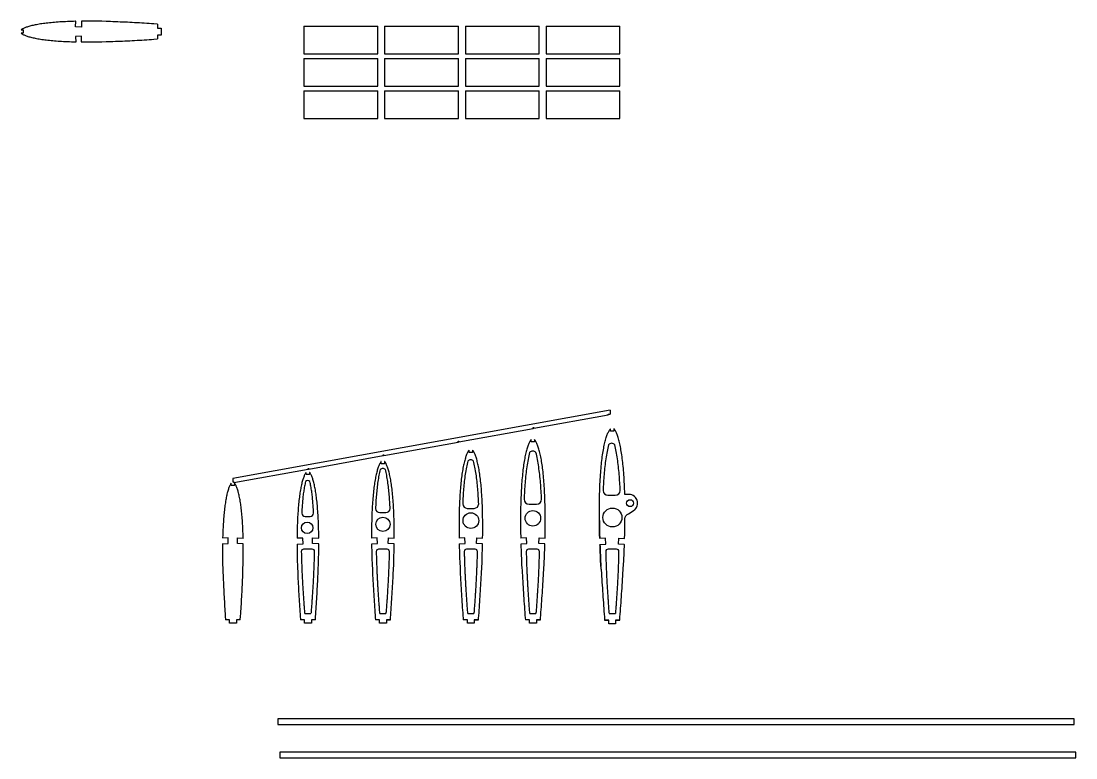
# Model space of a CAD drawing. Header units: inches. Extents: x -1000 to 834, y -101 to 1235.
# Drawn here: x -941 to -27, y -101 to 538 of the extents above; entities that cross this region are included whole.
import ezdxf

# ---------------------------------------------------------------- set-up
doc = ezdxf.new("R2010")
doc.units = ezdxf.units.IN
doc.header["$MEASUREMENT"] = 0
doc.layers.add('7', color=7, linetype='Continuous')

# ---------------------------------------------------------------- blocks, each defined once
blk = doc.blocks.new('*U7')
at = {"color": 9}
for p, q in [((-32, 12), (-32, -12)), ((-32, 12), (32, 12)), ((32, -12), (32, 12)), ((-32, -12), (32, -12))]:
    blk.add_line(p, q, dxfattribs=at)
blk = doc.blocks.new('*U8')
at = {"color": 0, "linetype": 'ByBlock', "lineweight": -2, "transparency": 16777216}
for p in [(0, 56), (70, 56), (140, 56), (210, 56), (0, 28), (70, 28), (140, 28), (210, 28), (0, 0), (70, 0), (140, 0), (210, 0)]:
    blk.add_blockref('*U7', p, dxfattribs=at)

msp = doc.modelspace()

# ---------------------------------------------------------------- linework, layer by layer
at = {"color": 9}
for p, q in [((-822.83, 534.97), (-822.83, 531.56)), ((-822.83, 531.56), (-819.83, 531.56)), ((-819.83, 531.56), (-819.83, 525.56)), ((-819.83, 525.56), (-822.83, 525.56)), ((-822.83, 525.56), (-822.83, 522.15)), ((-552.82, 163.9), (-552.82, 165.9)), ((-414.43, 127.52), (-417.9, 127.46)), ((-760.57, 18.85), (-763.98, 18.85)), ((-760.57, 15.85), (-760.57, 18.85)), ((-751.15, 18.85), (-754.57, 18.85)), ((-754.57, 18.85), (-754.57, 15.85)), ((-695.53, 18.85), (-699.02, 18.85)), ((-695.53, 15.85), (-695.53, 18.85)), ((-695.16, 24.23), (-689.91, 24.23)), ((-686.12, 18.85), (-689.53, 18.85)), ((-689.53, 18.85), (-689.53, 15.85)), ((-630.57, 18.85), (-634.05, 18.87)), ((-630.57, 15.85), (-630.57, 18.85)), ((-630.19, 24.23), (-624.92, 24.23)), ((-621.09, 18.85), (-624.57, 18.85)), ((-624.57, 18.85), (-624.57, 15.85)), ((-554.33, 18.85), (-557.95, 18.85)), ((-554.33, 15.85), (-554.33, 18.85)), ((-553.95, 24.23), (-548.7, 24.23)), ((-544.69, 18.85), (-548.33, 18.85)), ((-548.33, 18.85), (-548.33, 15.85)), ((-500.57, 18.85), (-504.09, 18.85)), ((-500.57, 15.85), (-500.57, 18.85)), ((-500.2, 24.23), (-494.91, 24.23)), ((-491.05, 18.85), (-494.57, 18.85)), ((-494.57, 18.85), (-494.57, 15.85)), ((-431.85, 18.45), (-435.33, 18.45)), ((-431.85, 15.45), (-431.85, 18.45)), ((-431.35, 24.23), (-426.05, 24.23)), ((-422.32, 18.45), (-425.85, 18.45)), ((-425.85, 18.45), (-425.85, 15.45)), ((-754.57, 15.85), (-760.57, 15.85)), ((-689.53, 15.85), (-695.53, 15.85)), ((-624.57, 15.85), (-630.57, 15.85)), ((-548.33, 15.85), (-554.33, 15.85)), ((-494.57, 15.85), (-500.57, 15.85)), ((-425.85, 15.45), (-431.85, 15.45))]:
    msp.add_line(p, q, dxfattribs=at)
for p, q in [((-430.57, 200.54), (-757.57, 141.34)), ((-432.37, 196.22), (-496.67, 184.56)), ((-432.37, 196.22), (-432.37, 197.18)), ((-432.37, 197.18), (-430.57, 197.18)), ((-430.57, 200.54), (-430.57, 197.18)), ((-497.47, 184.42), (-561.67, 172.78)), ((-497.47, 184.42), (-497.47, 185.4)), ((-497.47, 185.4), (-496.67, 185.4)), ((-496.67, 185.4), (-496.67, 184.56)), ((-562.47, 172.64), (-626.67, 161)), ((-562.47, 172.64), (-562.47, 173.62)), ((-562.47, 173.62), (-561.67, 173.62)), ((-561.67, 173.62), (-561.67, 172.78)), ((-627.47, 160.86), (-691.67, 149.22)), ((-627.47, 160.86), (-627.47, 161.84)), ((-627.47, 161.84), (-626.67, 161.84)), ((-626.67, 161.84), (-626.67, 161)), ((-692.47, 149.08), (-756.77, 137.42)), ((-692.47, 149.08), (-692.47, 150.06)), ((-692.47, 150.06), (-691.67, 150.06)), ((-691.67, 150.06), (-691.67, 149.22)), ((-757.57, 141.34), (-757.57, 138.28)), ((-757.57, 138.28), (-757.57, 138.28)), ((-757.57, 138.28), (-756.77, 138.28)), ((-756.77, 138.28), (-756.77, 137.42)), ((-418.33, 84.21), (-418.28, 84.21)), ((-624.09, 18.85), (-621.09, 18.85)), ((-547.69, 18.85), (-544.69, 18.85)), ((-494.01, 18.85), (-491.01, 18.85)), ((-435.37, 18.45), (-432.37, 18.45)), ((-425.31, 18.45), (-422.32, 18.45)), ((-718.55, -66.97), (-718.55, -71.97)), ((-28.55, -66.97), (-718.55, -66.97)), ((-718.55, -71.97), (-28.55, -71.97)), ((-28.55, -71.97), (-28.55, -66.97)), ((-716.91, -95.79), (-716.91, -100.79)), ((-26.91, -95.79), (-716.91, -95.79)), ((-26.91, -100.79), (-26.91, -95.79)), ((-716.91, -100.79), (-26.91, -100.79))]:
    msp.add_line(p, q)
for centre, radius in [((-413.34, 119.95), 3), ((-551.32, 104.81), 6.79), ((-497.57, 106.83), 6.73), ((-428.65, 107.5), 8.22), ((-693.22, 98.58), 5), ((-627.57, 101.6), 6.17)]:
    msp.add_circle(centre, radius)
for centre, radius, start, end in [((-497.65, 161.58), 3.55, 39.95246, 140.04754), ((-429.31, 168.3), 3.48, 39.95246, 140.04754), ((-551.48, 154.35), 3.26, 39.95246, 140.04754), ((-627.64, 147.12), 2.96, 39.95246, 140.04754), ((-692.77, 137.03), 2.4, 39.95246, 140.04754), ((-414.45, 119.86), 7.66, 293.06424, 89.87258)]:
    msp.add_arc(centre, radius, start, end)
at = {"layer": '7', "linetype": 'Continuous'}
for points in [[(-893.73, 537.44), (-894.04, 537.43), (-895.84, 537.39), (-897.57, 537.33), (-899.3, 537.27), (-901.03, 537.2), (-902.69, 537.13), (-904.34, 537.04), (-906, 536.95), (-907.57, 536.86), (-909.14, 536.75), (-910.71, 536.63), (-912.19, 536.52), (-913.67, 536.39), (-915.15, 536.25), (-916.54, 536.11), (-917.92, 535.96), (-919.31, 535.8), (-920.59, 535.65), (-921.88, 535.48), (-923.16, 535.3), (-924.34, 535.12), (-925.51, 534.93), (-926.69, 534.73), (-927.76, 534.54), (-928.82, 534.33), (-929.89, 534.11), (-930.84, 533.9), (-931.79, 533.68), (-932.74, 533.45), (-933.57, 533.23), (-934.41, 532.99), (-935.23, 532.74), (-935.95, 532.51), (-936.66, 532.27), (-937.36, 532.01), (-937.95, 531.77), (-938.54, 531.52), (-939.11, 531.26), (-939.58, 531.03), (-940.04, 530.79), (-940.48, 530.52), (-940.82, 530.3), (-941.15, 530.06)], [(-888.72, 537.47), (-888.89, 532.47), (-893.88, 532.63), (-893.72, 537.63)], [(-867.35, 537.29), (-871.15, 537.44), (-873.16, 537.48), (-875.13, 537.51), (-877.1, 537.53), (-879.07, 537.55), (-880.99, 537.56), (-882.91, 537.56), (-884.83, 537.56), (-886.7, 537.55), (-888.57, 537.53), (-888.72, 537.53)], [(-822.83, 534.97), (-826.11, 535.2), (-828.17, 535.34), (-830.24, 535.48), (-832.31, 535.61), (-834.39, 535.74), (-836.48, 535.87), (-838.57, 535.99), (-840.66, 536.11), (-842.75, 536.23), (-844.84, 536.35), (-846.94, 536.46), (-849.03, 536.57), (-851.12, 536.67), (-853.21, 536.76), (-855.29, 536.85), (-857.38, 536.94), (-859.45, 537.02), (-861.51, 537.1), (-863.58, 537.17), (-865.63, 537.24), (-867.35, 537.29)], [(-941.16, 530.06), (-939.26, 530.06), (-939.26, 527.06), (-941.16, 527.06)], [(-941.15, 527.05), (-940.82, 526.81), (-940.48, 526.59), (-940.04, 526.33), (-939.58, 526.08), (-939.11, 525.86), (-938.54, 525.59), (-937.95, 525.34), (-937.36, 525.1), (-936.66, 524.84), (-935.95, 524.6), (-935.23, 524.37), (-934.41, 524.12), (-933.57, 523.89), (-932.74, 523.67), (-931.79, 523.43), (-930.84, 523.21), (-929.89, 523), (-928.82, 522.78), (-927.76, 522.58), (-926.69, 522.38), (-925.51, 522.18), (-924.34, 521.99), (-923.16, 521.82), (-921.88, 521.64), (-920.59, 521.47), (-919.31, 521.31), (-917.92, 521.15), (-916.54, 521), (-915.15, 520.86), (-913.67, 520.72), (-912.19, 520.6), (-910.71, 520.48), (-909.14, 520.36), (-907.57, 520.26), (-906, 520.16), (-904.34, 520.07), (-902.69, 519.99), (-901.03, 519.91), (-899.3, 519.84), (-897.57, 519.78), (-895.84, 519.73), (-894.04, 519.68), (-893.73, 519.67)], [(-888.97, 519.55), (-888.72, 519.56), (-888.89, 524.56), (-893.88, 524.39), (-893.72, 519.4)], [(-867.34, 519.83), (-865.63, 519.88), (-863.58, 519.95), (-861.51, 520.02), (-859.45, 520.1), (-857.38, 520.18), (-855.29, 520.26), (-853.21, 520.36), (-851.12, 520.45), (-849.03, 520.55), (-846.94, 520.66), (-844.84, 520.77), (-842.75, 520.89), (-840.66, 521.01), (-838.57, 521.13), (-836.48, 521.25), (-834.39, 521.38), (-832.31, 521.51), (-830.24, 521.64), (-828.17, 521.78), (-826.11, 521.92), (-822.83, 522.15)], [(-888.72, 519.59), (-888.57, 519.58), (-886.7, 519.57), (-884.83, 519.56), (-882.91, 519.55), (-880.99, 519.56), (-879.07, 519.57), (-877.1, 519.58), (-875.13, 519.61), (-873.16, 519.64), (-871.15, 519.67), (-867.34, 519.83)], [(-439.61, 89.47), (-439.62, 90.02), (-439.69, 92.54), (-439.75, 95.03), (-439.8, 97.51), (-439.85, 100), (-439.89, 102.43), (-439.91, 104.86), (-439.94, 107.3), (-439.95, 109.67), (-439.95, 112.05), (-439.95, 114.42), (-439.94, 116.73), (-439.91, 119.03), (-439.88, 121.34), (-439.84, 123.57), (-439.8, 125.79), (-439.74, 128.02), (-439.67, 130.16), (-439.6, 132.3), (-439.51, 134.44), (-439.42, 136.48), (-439.32, 138.53), (-439.2, 140.57), (-439.08, 142.51), (-438.95, 144.45), (-438.81, 146.39), (-438.66, 148.22), (-438.5, 150.05), (-438.33, 151.88), (-438.16, 153.59), (-437.98, 155.3), (-437.78, 157.02), (-437.59, 158.6), (-437.38, 160.19), (-437.16, 161.77), (-436.94, 163.23), (-436.7, 164.68), (-436.46, 166.13), (-436.22, 167.45), (-435.96, 168.77), (-435.69, 170.08), (-435.43, 171.26), (-435.16, 172.44), (-434.87, 173.61), (-434.6, 174.64), (-434.31, 175.67), (-434, 176.69), (-433.72, 177.58), (-433.42, 178.45), (-433.09, 179.32), (-432.8, 180.05), (-432.49, 180.77), (-432.16, 181.49), (-431.88, 182.06), (-431.58, 182.63), (-431.26, 183.18), (-430.98, 183.6), (-430.69, 184.01), (-430.37, 184.39), (-430.33, 184.44)], [(-427.31, 184.41), (-427.33, 182.37), (-430.33, 182.37), (-430.33, 184.44)], [(-417.9, 127.46), (-417.92, 128.02), (-417.98, 130.16), (-418.06, 132.3), (-418.14, 134.44), (-418.24, 136.48), (-418.34, 138.53), (-418.45, 140.57), (-418.57, 142.51), (-418.7, 144.45), (-418.85, 146.39), (-418.99, 148.22), (-419.15, 150.05), (-419.32, 151.88), (-419.49, 153.59), (-419.68, 155.3), (-419.87, 157.02), (-420.07, 158.6), (-420.28, 160.19), (-420.5, 161.77), (-420.72, 163.23), (-420.95, 164.68), (-421.2, 166.13), (-421.44, 167.45), (-421.69, 168.77), (-421.96, 170.08), (-422.22, 171.26), (-422.49, 172.44), (-422.79, 173.61), (-423.06, 174.64), (-423.35, 175.67), (-423.65, 176.69), (-423.94, 177.58), (-424.24, 178.45), (-424.56, 179.32), (-424.85, 180.05), (-425.16, 180.77), (-425.49, 181.49), (-425.77, 182.06), (-426.07, 182.63), (-426.4, 183.18), (-426.67, 183.6), (-426.97, 184.01), (-427.29, 184.39), (-427.31, 184.41)], [(-499.07, 175), (-499.36, 174.65), (-499.64, 174.26), (-499.91, 173.85), (-500.22, 173.32), (-500.51, 172.78), (-500.78, 172.22), (-501.09, 171.54), (-501.39, 170.84), (-501.67, 170.14), (-501.98, 169.31), (-502.27, 168.46), (-502.55, 167.61), (-502.84, 166.63), (-503.12, 165.64), (-503.38, 164.65), (-503.66, 163.52), (-503.92, 162.39), (-504.17, 161.26), (-504.43, 159.99), (-504.68, 158.73), (-504.91, 157.46), (-505.15, 156.06), (-505.37, 154.66), (-505.58, 153.26), (-505.79, 151.74), (-506, 150.21), (-506.18, 148.69), (-506.37, 147.04), (-506.55, 145.39), (-506.71, 143.75), (-506.88, 141.99), (-507.03, 140.23), (-507.17, 138.47), (-507.31, 136.6), (-507.43, 134.74), (-507.55, 132.87), (-507.66, 130.9), (-507.76, 128.94), (-507.85, 126.97), (-507.93, 124.91), (-508, 122.85), (-508.06, 120.79), (-508.12, 118.65), (-508.17, 116.51), (-508.2, 114.37), (-508.23, 112.15), (-508.25, 109.94), (-508.27, 107.72), (-508.27, 105.43), (-508.27, 103.15), (-508.25, 100.86), (-508.23, 98.52), (-508.21, 96.18), (-508.17, 93.84), (-508.13, 91.45), (-508.09, 89.64)], [(-496.07, 175), (-496.07, 172.96), (-499.07, 172.96), (-499.07, 175)], [(-487.05, 89.64), (-487.01, 91.45), (-486.97, 93.84), (-486.93, 96.18), (-486.91, 98.52), (-486.89, 100.86), (-486.87, 103.15), (-486.87, 105.43), (-486.87, 107.72), (-486.89, 109.94), (-486.91, 112.15), (-486.94, 114.37), (-486.97, 116.51), (-487.02, 118.65), (-487.08, 120.79), (-487.14, 122.85), (-487.21, 124.91), (-487.3, 126.97), (-487.38, 128.94), (-487.48, 130.9), (-487.59, 132.87), (-487.71, 134.74), (-487.83, 136.6), (-487.97, 138.47), (-488.11, 140.23), (-488.26, 141.99), (-488.43, 143.75), (-488.59, 145.39), (-488.77, 147.04), (-488.96, 148.69), (-489.14, 150.21), (-489.35, 151.74), (-489.56, 153.26), (-489.77, 154.66), (-489.99, 156.06), (-490.23, 157.46), (-490.46, 158.73), (-490.71, 159.99), (-490.97, 161.26), (-491.22, 162.39), (-491.48, 163.52), (-491.76, 164.65), (-492.02, 165.64), (-492.3, 166.63), (-492.59, 167.61), (-492.87, 168.46), (-493.16, 169.31), (-493.47, 170.14), (-493.75, 170.84), (-494.05, 171.54), (-494.36, 172.22), (-494.63, 172.78), (-494.92, 173.32), (-495.23, 173.85), (-495.5, 174.26), (-495.78, 174.65), (-496.07, 175)], [(-552.82, 165.9), (-553.04, 165.63), (-553.31, 165.26), (-553.57, 164.87), (-553.87, 164.36), (-554.14, 163.83), (-554.4, 163.3), (-554.7, 162.64), (-554.99, 161.98), (-555.26, 161.3), (-555.56, 160.5), (-555.84, 159.69), (-556.1, 158.88), (-556.38, 157.93), (-556.65, 156.98), (-556.9, 156.03), (-557.17, 154.95), (-557.42, 153.86), (-557.66, 152.77), (-557.91, 151.56), (-558.15, 150.34), (-558.37, 149.12), (-558.6, 147.78), (-558.81, 146.44), (-559.01, 145.09), (-559.22, 143.63), (-559.41, 142.17), (-559.59, 140.7), (-559.77, 139.12), (-559.94, 137.54), (-560.1, 135.96), (-560.26, 134.27), (-560.4, 132.58), (-560.54, 130.89), (-560.67, 129.09), (-560.79, 127.3), (-560.9, 125.51), (-561.01, 123.62), (-561.1, 121.73), (-561.19, 119.84), (-561.27, 117.87), (-561.34, 115.89), (-561.4, 113.91), (-561.45, 111.86), (-561.5, 109.8), (-561.53, 107.74), (-561.56, 105.61), (-561.58, 103.48), (-561.59, 101.35), (-561.6, 99.16), (-561.59, 96.97), (-561.58, 94.77), (-561.56, 92.52), (-561.53, 90.28), (-561.53, 89.68)], [(-549.82, 165.9), (-549.82, 163.89), (-552.82, 163.89), (-552.82, 165.9)], [(-541.11, 89.68), (-541.11, 90.28), (-541.08, 92.52), (-541.06, 94.77), (-541.05, 96.97), (-541.04, 99.16), (-541.05, 101.35), (-541.06, 103.48), (-541.08, 105.61), (-541.11, 107.74), (-541.14, 109.8), (-541.19, 111.86), (-541.24, 113.91), (-541.3, 115.89), (-541.37, 117.87), (-541.45, 119.84), (-541.54, 121.73), (-541.63, 123.62), (-541.74, 125.51), (-541.85, 127.3), (-541.97, 129.09), (-542.1, 130.89), (-542.24, 132.58), (-542.38, 134.27), (-542.54, 135.96), (-542.7, 137.54), (-542.87, 139.12), (-543.05, 140.7), (-543.23, 142.17), (-543.42, 143.63), (-543.63, 145.09), (-543.83, 146.44), (-544.05, 147.78), (-544.27, 149.12), (-544.49, 150.34), (-544.73, 151.56), (-544.98, 152.77), (-545.22, 153.86), (-545.47, 154.95), (-545.74, 156.03), (-545.99, 156.98), (-546.26, 157.93), (-546.54, 158.88), (-546.8, 159.69), (-547.08, 160.5), (-547.38, 161.3), (-547.65, 161.98), (-547.94, 162.64), (-548.24, 163.3), (-548.5, 163.83), (-548.77, 164.36), (-549.07, 164.87), (-549.33, 165.26), (-549.6, 165.63), (-549.82, 165.9)], [(-431.98, 170.53), (-432.32, 169.16), (-432.66, 167.7), (-432.98, 166.23), (-433.28, 164.7), (-433.57, 163.16), (-433.85, 161.58), (-434.1, 160), (-434.35, 158.37), (-434.58, 156.73), (-434.8, 155.08), (-435.01, 153.41), (-435.2, 151.72), (-435.38, 150.03), (-435.56, 148.31), (-435.72, 146.6), (-435.87, 144.87), (-436.01, 143.13), (-436.14, 141.38), (-436.26, 139.63), (-436.37, 137.87), (-436.48, 136.09), (-436.57, 134.32), (-436.66, 132.54), (-436.74, 130.91)], [(-421.89, 130.91), (-421.96, 132.54), (-422.05, 134.32), (-422.15, 136.09), (-422.25, 137.87), (-422.37, 139.63), (-422.49, 141.38), (-422.62, 143.13), (-422.76, 144.87), (-422.91, 146.6), (-423.07, 148.31), (-423.24, 150.03), (-423.42, 151.72), (-423.62, 153.41), (-423.82, 155.08), (-424.04, 156.73), (-424.27, 158.37), (-424.52, 160), (-424.78, 161.58), (-425.05, 163.16), (-425.34, 164.7), (-425.65, 166.23), (-425.97, 167.7), (-426.3, 169.16), (-426.65, 170.53)], [(-629.07, 156.09), (-629.22, 155.91), (-629.48, 155.55), (-629.72, 155.18), (-630.01, 154.69), (-630.28, 154.19), (-630.52, 153.68), (-630.81, 153.05), (-631.09, 152.41), (-631.35, 151.76), (-631.63, 150.99), (-631.9, 150.22), (-632.15, 149.43), (-632.42, 148.53), (-632.68, 147.62), (-632.92, 146.7), (-633.18, 145.67), (-633.42, 144.63), (-633.65, 143.58), (-633.89, 142.42), (-634.11, 141.25), (-634.33, 140.08), (-634.55, 138.8), (-634.75, 137.51), (-634.95, 136.22), (-635.14, 134.82), (-635.33, 133.41), (-635.5, 132.01), (-635.68, 130.49), (-635.84, 128.98), (-635.99, 127.46), (-636.14, 125.84), (-636.28, 124.22), (-636.41, 122.6), (-636.54, 120.88), (-636.65, 119.16), (-636.76, 117.44), (-636.86, 115.63), (-636.95, 113.82), (-637.03, 112.01), (-637.11, 110.12), (-637.17, 108.22), (-637.23, 106.33), (-637.28, 104.36), (-637.33, 102.38), (-637.36, 100.41), (-637.39, 98.37), (-637.41, 96.33), (-637.42, 94.29), (-637.42, 92.18), (-637.42, 90.08), (-637.42, 89.71)], [(-626.07, 156.09), (-626.07, 154.12), (-629.07, 154.12), (-629.07, 156.09)], [(-626.08, 156.1), (-626.08, 156.11)], [(-617.72, 89.71), (-617.72, 90.08), (-617.72, 92.18), (-617.72, 94.29), (-617.73, 96.33), (-617.75, 98.37), (-617.78, 100.41), (-617.81, 102.38), (-617.86, 104.36), (-617.91, 106.33), (-617.97, 108.22), (-618.03, 110.12), (-618.11, 112.01), (-618.19, 113.82), (-618.28, 115.63), (-618.38, 117.44), (-618.49, 119.16), (-618.6, 120.88), (-618.73, 122.6), (-618.86, 124.22), (-619, 125.84), (-619.15, 127.46), (-619.3, 128.98), (-619.47, 130.49), (-619.64, 132.01), (-619.81, 133.41), (-620, 134.82), (-620.2, 136.22), (-620.39, 137.51), (-620.6, 138.8), (-620.81, 140.08), (-621.03, 141.25), (-621.25, 142.42), (-621.49, 143.58), (-621.72, 144.63), (-621.96, 145.67), (-622.22, 146.7), (-622.46, 147.62), (-622.72, 148.53), (-622.99, 149.43), (-623.24, 150.22), (-623.51, 150.99), (-623.79, 151.76), (-624.05, 152.41), (-624.33, 153.05), (-624.62, 153.68), (-624.86, 154.19), (-625.13, 154.69), (-625.42, 155.18), (-625.66, 155.55), (-625.92, 155.91), (-626.07, 156.09)], [(-553.98, 156.44), (-554.3, 155.15), (-554.61, 153.79), (-554.91, 152.41), (-555.2, 150.98), (-555.47, 149.54), (-555.73, 148.06), (-555.97, 146.57), (-556.2, 145.05), (-556.41, 143.52), (-556.62, 141.96), (-556.81, 140.41), (-556.99, 138.82), (-557.16, 137.24), (-557.33, 135.63), (-557.48, 134.02), (-557.62, 132.4), (-557.75, 130.78), (-557.87, 129.14), (-557.98, 127.5), (-558.09, 125.85), (-558.19, 124.19), (-558.28, 122.53), (-558.36, 120.86), (-558.43, 119.33)], [(-544.53, 119.33), (-544.6, 120.86), (-544.68, 122.53), (-544.77, 124.19), (-544.87, 125.85), (-544.97, 127.5), (-545.09, 129.14), (-545.21, 130.78), (-545.34, 132.4), (-545.48, 134.02), (-545.63, 135.63), (-545.79, 137.24), (-545.96, 138.82), (-546.15, 140.41), (-546.34, 141.96), (-546.54, 143.52), (-546.76, 145.05), (-546.99, 146.57), (-547.23, 148.06), (-547.49, 149.54), (-547.76, 150.98), (-548.05, 152.41), (-548.34, 153.79), (-548.66, 155.15), (-548.98, 156.44)], [(-500.38, 163.86), (-500.73, 162.45), (-501.07, 160.96), (-501.4, 159.46), (-501.71, 157.9), (-502, 156.33), (-502.29, 154.71), (-502.55, 153.09), (-502.8, 151.43), (-503.04, 149.76), (-503.26, 148.06), (-503.47, 146.36), (-503.67, 144.64), (-503.86, 142.9), (-504.03, 141.15), (-504.2, 139.4), (-504.35, 137.63), (-504.49, 135.86), (-504.63, 134.06), (-504.75, 132.28), (-504.87, 130.48), (-504.97, 128.67), (-505.07, 126.86), (-505.16, 125.04), (-505.24, 123.36)], [(-490.07, 123.36), (-490.14, 125.04), (-490.23, 126.86), (-490.33, 128.67), (-490.44, 130.48), (-490.55, 132.28), (-490.68, 134.06), (-490.81, 135.86), (-490.95, 137.63), (-491.11, 139.4), (-491.27, 141.15), (-491.45, 142.9), (-491.64, 144.64), (-491.83, 146.36), (-492.04, 148.06), (-492.27, 149.76), (-492.51, 151.43), (-492.76, 153.09), (-493.02, 154.71), (-493.3, 156.33), (-493.6, 157.9), (-493.91, 159.46), (-494.23, 160.96), (-494.58, 162.45), (-494.93, 163.86)], [(-694.07, 146.64), (-694.15, 146.54), (-694.4, 146.2), (-694.63, 145.84), (-694.91, 145.37), (-695.16, 144.89), (-695.4, 144.41), (-695.68, 143.8), (-695.94, 143.19), (-696.18, 142.57), (-696.46, 141.84), (-696.72, 141.09), (-696.96, 140.34), (-697.22, 139.48), (-697.46, 138.61), (-697.69, 137.73), (-697.94, 136.74), (-698.17, 135.74), (-698.39, 134.74), (-698.62, 133.63), (-698.83, 132.52), (-699.04, 131.4), (-699.25, 130.17), (-699.44, 128.93), (-699.63, 127.7), (-699.82, 126.36), (-699.99, 125.01), (-700.16, 123.67), (-700.33, 122.22), (-700.48, 120.77), (-700.63, 119.32), (-700.77, 117.77), (-700.9, 116.22), (-701.03, 114.67), (-701.15, 113.02), (-701.26, 111.38), (-701.36, 109.73), (-701.46, 108), (-701.55, 106.27), (-701.62, 104.53), (-701.7, 102.72), (-701.76, 100.91), (-701.82, 99.09), (-701.87, 97.21), (-701.91, 95.32), (-701.94, 93.43), (-701.97, 91.48), (-701.98, 89.53)], [(-691.07, 146.64), (-691.07, 144.7), (-694.07, 144.7), (-694.07, 146.64)], [(-683.16, 89.69), (-683.18, 91.48), (-683.2, 93.43), (-683.23, 95.32), (-683.28, 97.21), (-683.32, 99.09), (-683.38, 100.91), (-683.44, 102.72), (-683.52, 104.53), (-683.6, 106.27), (-683.68, 108), (-683.78, 109.73), (-683.88, 111.38), (-683.99, 113.02), (-684.11, 114.67), (-684.24, 116.22), (-684.37, 117.77), (-684.51, 119.32), (-684.66, 120.77), (-684.81, 122.22), (-684.98, 123.67), (-685.15, 125.01), (-685.32, 126.36), (-685.51, 127.7), (-685.7, 128.93), (-685.9, 130.17), (-686.11, 131.4), (-686.31, 132.52), (-686.52, 133.63), (-686.75, 134.74), (-686.97, 135.74), (-687.2, 136.74), (-687.45, 137.73), (-687.68, 138.61), (-687.92, 139.48), (-688.19, 140.34), (-688.43, 141.09), (-688.68, 141.84), (-688.96, 142.57), (-689.2, 143.19), (-689.47, 143.8), (-689.74, 144.41), (-689.98, 144.89), (-690.24, 145.37), (-690.51, 145.84), (-690.74, 146.2), (-690.99, 146.54), (-691.07, 146.64)], [(-629.91, 149.03), (-630.2, 147.85), (-630.49, 146.61), (-630.76, 145.36), (-631.02, 144.06), (-631.26, 142.75), (-631.5, 141.4), (-631.72, 140.06), (-631.93, 138.67), (-632.12, 137.28), (-632.31, 135.87), (-632.49, 134.45), (-632.65, 133.01), (-632.81, 131.57), (-632.95, 130.11), (-633.09, 128.65), (-633.22, 127.18), (-633.34, 125.7), (-633.45, 124.21), (-633.55, 122.72), (-633.65, 121.22), (-633.74, 119.71), (-633.82, 118.21), (-633.89, 116.69), (-633.96, 115.3)], [(-621.32, 115.3), (-621.39, 116.69), (-621.46, 118.21), (-621.54, 119.71), (-621.63, 121.22), (-621.73, 122.72), (-621.83, 124.21), (-621.94, 125.7), (-622.06, 127.18), (-622.19, 128.65), (-622.33, 130.11), (-622.47, 131.57), (-622.63, 133.01), (-622.79, 134.45), (-622.97, 135.87), (-623.15, 137.28), (-623.35, 138.67), (-623.56, 140.06), (-623.78, 141.4), (-624.02, 142.75), (-624.26, 144.06), (-624.52, 145.36), (-624.79, 146.61), (-625.08, 147.85), (-625.37, 149.03)], [(-759.08, 137.18), (-759.32, 136.85), (-759.54, 136.51), (-759.8, 136.06), (-760.04, 135.6), (-760.27, 135.14), (-760.54, 134.56), (-760.79, 133.97), (-761.02, 133.38), (-761.28, 132.68), (-761.53, 131.97), (-761.76, 131.26), (-762.01, 130.43), (-762.24, 129.6), (-762.46, 128.76), (-762.7, 127.81), (-762.92, 126.86), (-763.13, 125.91), (-763.35, 124.84), (-763.55, 123.78), (-763.74, 122.71), (-763.94, 121.53), (-764.13, 120.36), (-764.31, 119.18), (-764.49, 117.9), (-764.66, 116.61), (-764.82, 115.33), (-764.98, 113.95), (-765.13, 112.56), (-765.26, 111.17), (-765.4, 109.69), (-765.53, 108.21), (-765.65, 106.73), (-765.76, 105.16), (-765.87, 103.59), (-765.97, 102.02), (-766.06, 100.37), (-766.14, 98.71), (-766.22, 97.06), (-766.29, 95.32), (-766.35, 93.59), (-766.4, 91.86), (-766.45, 90.06), (-766.45, 89.75)], [(-756.07, 137.18), (-756.07, 135.28), (-759.07, 135.28), (-759.07, 137.18)], [(-748.69, 89.75), (-748.69, 90.06), (-748.74, 91.86), (-748.79, 93.59), (-748.85, 95.32), (-748.92, 97.06), (-749, 98.71), (-749.08, 100.37), (-749.17, 102.02), (-749.27, 103.59), (-749.38, 105.16), (-749.49, 106.73), (-749.61, 108.21), (-749.74, 109.69), (-749.88, 111.17), (-750.02, 112.56), (-750.16, 113.95), (-750.32, 115.33), (-750.48, 116.61), (-750.65, 117.9), (-750.83, 119.18), (-751.01, 120.36), (-751.2, 121.53), (-751.4, 122.71), (-751.59, 123.78), (-751.8, 124.84), (-752.01, 125.91), (-752.22, 126.86), (-752.45, 127.81), (-752.68, 128.76), (-752.9, 129.6), (-753.13, 130.43), (-753.38, 131.26), (-753.61, 131.97), (-753.86, 132.68), (-754.12, 133.38), (-754.35, 133.97), (-754.61, 134.56), (-754.87, 135.14), (-755.1, 135.6), (-755.34, 136.06), (-755.6, 136.51), (-755.83, 136.85), (-756.07, 137.18)], [(-694.61, 138.57), (-694.84, 137.62), (-695.08, 136.62), (-695.29, 135.6), (-695.5, 134.55), (-695.7, 133.49), (-695.89, 132.4), (-696.07, 131.31), (-696.24, 130.19), (-696.4, 129.06), (-696.55, 127.92), (-696.69, 126.77), (-696.83, 125.61), (-696.95, 124.44), (-697.07, 123.26), (-697.18, 122.08), (-697.29, 120.88), (-697.38, 119.69), (-697.47, 118.48), (-697.56, 117.27), (-697.63, 116.06), (-697.71, 114.84), (-697.77, 113.62), (-697.83, 112.39), (-697.89, 111.26)], [(-687.65, 111.26), (-687.71, 112.39), (-687.77, 113.62), (-687.83, 114.84), (-687.91, 116.06), (-687.98, 117.27), (-688.07, 118.48), (-688.16, 119.69), (-688.25, 120.88), (-688.36, 122.08), (-688.47, 123.26), (-688.59, 124.44), (-688.71, 125.61), (-688.85, 126.77), (-688.99, 127.92), (-689.14, 129.06), (-689.3, 130.19), (-689.47, 131.31), (-689.64, 132.4), (-689.84, 133.49), (-690.03, 134.55), (-690.24, 135.6), (-690.46, 136.62), (-690.69, 137.62), (-690.93, 138.57)], [(-439.91, 104.9), (-439.91, 104.86), (-439.88, 102.43), (-439.85, 100), (-439.8, 97.51), (-439.75, 95.03), (-439.69, 92.54), (-439.62, 90.02), (-439.6, 89.21)], [(-418.06, 89.2), (-418.03, 90.02), (-417.96, 92.54), (-417.9, 95.03), (-417.85, 97.51), (-417.81, 100), (-417.77, 102.43), (-417.74, 104.86), (-417.73, 106.3)], [(-766.58, 84.99), (-766.57, 84.75), (-761.57, 84.91), (-761.73, 89.9), (-766.73, 89.74)], [(-766.54, 84.74), (-766.54, 84.59), (-766.56, 82.72), (-766.57, 80.86), (-766.57, 78.93), (-766.57, 77.01), (-766.56, 75.09), (-766.54, 73.12), (-766.52, 71.15), (-766.49, 69.18), (-766.45, 67.17), (-766.3, 63.37)], [(-748.66, 84.75), (-753.66, 84.91), (-753.5, 89.91), (-748.5, 89.74)], [(-748.84, 63.37), (-748.69, 67.17), (-748.65, 69.18), (-748.62, 71.15), (-748.6, 73.12), (-748.58, 75.09), (-748.57, 77.01), (-748.57, 78.93), (-748.57, 80.86), (-748.58, 82.72), (-748.6, 84.59), (-748.6, 84.75)], [(-702, 84.53), (-702, 84.53), (-696.82, 84.69), (-696.99, 89.69), (-701.98, 89.53)], [(-702, 84.53), (-701.99, 83.55), (-701.98, 81.53), (-701.97, 79.47), (-701.94, 77.41), (-701.91, 75.34), (-701.87, 73.24), (-701.83, 71.13), (-701.78, 69.03), (-701.72, 66.89), (-701.52, 63.33)], [(-683.14, 84.74), (-688.61, 84.91), (-688.45, 89.91), (-683.16, 89.69)], [(-683.61, 63.33), (-683.42, 66.89), (-683.36, 69.03), (-683.31, 71.13), (-683.27, 73.24), (-683.23, 75.34), (-683.2, 77.41), (-683.17, 79.47), (-683.16, 81.53), (-683.15, 83.55), (-683.14, 84.73)], [(-637.23, 84.8), (-637.22, 84.71), (-632.23, 84.91), (-632.42, 89.9), (-637.42, 89.71)], [(-637.38, 84.8), (-637.36, 83.67), (-637.33, 81.51), (-637.29, 79.31), (-637.24, 77.11), (-637.19, 74.91), (-637.13, 72.67), (-637.07, 70.44), (-636.99, 68.2), (-636.92, 65.94), (-636.71, 63.39)], [(-617.92, 84.71), (-622.91, 84.91), (-622.72, 89.9), (-617.72, 89.71)], [(-618.43, 63.3), (-618.23, 65.94), (-618.15, 68.2), (-618.08, 70.44), (-618.01, 72.67), (-617.95, 74.91), (-617.9, 77.11), (-617.85, 79.31), (-617.81, 81.51), (-617.78, 83.67), (-617.76, 84.74)], [(-561.37, 84.69), (-556.3, 84.91), (-556.52, 89.9), (-561.52, 89.68)], [(-561.43, 84.59), (-561.41, 83.44), (-561.35, 81.14), (-561.29, 78.81), (-561.22, 76.48), (-561.15, 74.15), (-561.07, 71.78), (-560.98, 69.42), (-560.7, 63.27)], [(-541.33, 84.68), (-546.33, 84.9), (-546.11, 89.89), (-541.11, 89.68)], [(-541.94, 63.27), (-541.66, 69.42), (-541.57, 71.78), (-541.49, 74.15), (-541.42, 76.48), (-541.35, 78.81), (-541.29, 81.14), (-541.23, 83.44), (-541.21, 84.59)], [(-507.85, 84.66), (-507.85, 84.65), (-502.85, 84.89), (-503.09, 89.89), (-508.09, 89.64)], [(-507.96, 84.66), (-507.95, 84.24), (-507.88, 81.81), (-507.8, 79.39), (-507.72, 76.93), (-507.63, 74.47), (-507.53, 72.01), (-507.43, 69.53), (-507.32, 67.06), (-507.01, 63.26)], [(-487.29, 84.65), (-492.29, 84.89), (-492.05, 89.89), (-487.05, 89.64)], [(-488.12, 63.26), (-487.82, 67.06), (-487.71, 69.53), (-487.61, 72.01), (-487.51, 74.47), (-487.42, 76.93), (-487.34, 79.39), (-487.26, 81.81), (-487.19, 84.24), (-487.18, 84.65)], [(-439.38, 84.21), (-434.34, 84.48), (-434.61, 89.48), (-439.6, 89.21)], [(-438.36, 62.83), (-438.72, 66.99), (-438.85, 69.57), (-438.96, 72.15), (-439.08, 74.73), (-439.18, 77.3), (-439.28, 79.86), (-439.38, 82.41), (-439.44, 84.21)], [(-439.44, 84.21), (-439.38, 82.41), (-439.28, 79.86), (-439.18, 77.3), (-439.08, 74.73), (-438.96, 72.15), (-438.84, 69.57), (-438.72, 66.99), (-438.63, 65.23)], [(-418.33, 84.21), (-418.33, 84.21), (-423.32, 84.48), (-423.05, 89.47), (-418.06, 89.2)], [(-419.29, 62.83), (-418.93, 66.99), (-418.81, 69.57), (-418.69, 72.15), (-418.58, 74.73), (-418.47, 77.3), (-418.37, 79.86), (-418.28, 82.41), (-418.21, 84.21)], [(-766.3, 63.37), (-766.24, 61.65), (-766.18, 59.6), (-766.11, 57.54), (-766.03, 55.47), (-765.95, 53.4), (-765.86, 51.31), (-765.77, 49.23), (-765.68, 47.14), (-765.57, 45.05), (-765.47, 42.96), (-765.36, 40.87), (-765.24, 38.77), (-765.12, 36.68), (-765, 34.59), (-764.88, 32.5), (-764.75, 30.42), (-764.62, 28.33), (-764.49, 26.26), (-764.35, 24.2), (-764.21, 22.13), (-763.98, 18.85)], [(-751.15, 18.85), (-750.93, 22.13), (-750.79, 24.2), (-750.65, 26.26), (-750.52, 28.33), (-750.39, 30.42), (-750.26, 32.5), (-750.14, 34.59), (-750.01, 36.68), (-749.89, 38.77), (-749.78, 40.87), (-749.67, 42.96), (-749.56, 45.05), (-749.46, 47.14), (-749.36, 49.23), (-749.27, 51.31), (-749.19, 53.4), (-749.1, 55.47), (-749.03, 57.54), (-748.96, 59.6), (-748.89, 61.65), (-748.84, 63.37)], [(-701.52, 63.33), (-701.51, 63.03), (-701.43, 60.87), (-701.34, 58.7), (-701.25, 56.52), (-701.16, 54.33), (-701.06, 52.15), (-700.95, 49.96), (-700.84, 47.77), (-700.72, 45.58), (-700.6, 43.38), (-700.48, 41.19), (-700.35, 39), (-700.22, 36.82), (-700.09, 34.63), (-699.95, 32.45), (-699.81, 30.29), (-699.67, 28.12), (-699.52, 25.95), (-699.37, 23.81), (-699.22, 21.67), (-699.07, 19.53), (-699.02, 18.85)], [(-686.12, 18.85), (-686.07, 19.53), (-685.91, 21.67), (-685.76, 23.81), (-685.61, 25.95), (-685.47, 28.12), (-685.32, 30.29), (-685.18, 32.45), (-685.05, 34.63), (-684.91, 36.82), (-684.79, 39), (-684.66, 41.19), (-684.53, 43.38), (-684.41, 45.58), (-684.29, 47.77), (-684.18, 49.96), (-684.08, 52.15), (-683.98, 54.33), (-683.88, 56.52), (-683.79, 58.7), (-683.71, 60.87), (-683.62, 63.03), (-683.61, 63.33)], [(-636.71, 63.39), (-636.64, 61.72), (-636.54, 59.44), (-636.44, 57.15), (-636.33, 54.86), (-636.21, 52.58), (-636.09, 50.29), (-635.96, 48), (-635.83, 45.71), (-635.7, 43.42), (-635.56, 41.13), (-635.43, 38.85), (-635.28, 36.57), (-635.14, 34.31), (-634.99, 32.05), (-634.83, 29.78), (-634.68, 27.55), (-634.52, 25.31), (-634.36, 23.07), (-634.2, 20.87), (-634.05, 18.87)], [(-621.09, 18.85), (-620.94, 20.87), (-620.77, 23.07), (-620.61, 25.31), (-620.46, 27.55), (-620.3, 29.78), (-620.15, 32.05), (-620, 34.31), (-619.85, 36.57), (-619.71, 38.85), (-619.57, 41.13), (-619.44, 43.42), (-619.3, 45.71), (-619.17, 48), (-619.04, 50.29), (-618.92, 52.58), (-618.81, 54.86), (-618.7, 57.15), (-618.59, 59.44), (-618.49, 61.72), (-618.43, 63.3)], [(-560.7, 63.27), (-560.68, 62.89), (-560.57, 60.51), (-560.46, 58.12), (-560.33, 55.74), (-560.21, 53.35), (-560.08, 50.96), (-559.94, 48.57), (-559.8, 46.18), (-559.66, 43.8), (-559.51, 41.42), (-559.37, 39.04), (-559.21, 36.68), (-559.06, 34.32), (-558.9, 31.96), (-558.73, 29.63), (-558.57, 27.3), (-558.4, 24.96), (-558.23, 22.67), (-558.06, 20.37), (-557.95, 18.85)], [(-544.69, 18.85), (-544.57, 20.37), (-544.4, 22.67), (-544.23, 24.96), (-544.06, 27.3), (-543.9, 29.63), (-543.74, 31.96), (-543.58, 34.32), (-543.42, 36.68), (-543.27, 39.04), (-543.12, 41.42), (-542.98, 43.8), (-542.84, 46.18), (-542.7, 48.57), (-542.56, 50.96), (-542.43, 53.35), (-542.3, 55.74), (-542.18, 58.12), (-542.06, 60.51), (-541.95, 62.89), (-541.94, 63.27)], [(-507.01, 63.26), (-506.96, 62.19), (-506.82, 59.71), (-506.69, 57.22), (-506.54, 54.73), (-506.4, 52.24), (-506.25, 49.77), (-506.1, 47.29), (-505.95, 44.81), (-505.79, 42.35), (-505.63, 39.89), (-505.46, 37.44), (-505.29, 35.01), (-505.12, 32.58), (-504.94, 30.15), (-504.77, 27.76), (-504.59, 25.37), (-504.41, 22.98), (-504.23, 20.64), (-504.09, 18.85)], [(-491.05, 18.85), (-490.9, 20.64), (-490.72, 22.98), (-490.54, 25.37), (-490.36, 27.76), (-490.19, 30.15), (-490.02, 32.58), (-489.84, 35.01), (-489.68, 37.44), (-489.51, 39.89), (-489.35, 42.35), (-489.19, 44.81), (-489.03, 47.29), (-488.88, 49.77), (-488.73, 52.24), (-488.59, 54.73), (-488.45, 57.22), (-488.31, 59.71), (-488.18, 62.19), (-488.12, 63.26)], [(-438.36, 62.83), (-438.31, 61.82), (-438.16, 59.23), (-438.01, 56.65), (-437.85, 54.07), (-437.7, 51.5), (-437.54, 48.92), (-437.37, 46.36), (-437.2, 43.81), (-437.03, 41.25), (-436.85, 38.73), (-436.68, 36.2), (-436.49, 33.68), (-436.31, 31.19), (-436.13, 28.71), (-435.94, 26.23), (-435.75, 23.79), (-435.56, 21.36), (-435.37, 18.92), (-435.33, 18.45)], [(-422.32, 18.45), (-422.28, 18.92), (-422.09, 21.36), (-421.9, 23.79), (-421.71, 26.23), (-421.52, 28.71), (-421.34, 31.19), (-421.16, 33.68), (-420.97, 36.2), (-420.8, 38.73), (-420.62, 41.25), (-420.45, 43.81), (-420.28, 46.36), (-420.11, 48.92), (-419.95, 51.5), (-419.8, 54.07), (-419.64, 56.65), (-419.49, 59.23), (-419.34, 61.82), (-419.29, 62.83)], [(-695.16, 24.22), (-695.16, 24.23), (-695.16, 24.21)], [(-695.16, 24.21), (-695.16, 24.22)]]:
    msp.add_lwpolyline(points, dxfattribs=at)
for points in [[(-436.74, 130.91, 0.409078), (-432.5, 126.75), (-426.12, 126.75, 0.409078), (-421.89, 130.91)], [(-558.43, 119.33, 0.409078), (-554.47, 115.44), (-548.49, 115.44, 0.409078), (-544.53, 119.33)], [(-505.24, 123.36, 0.409078), (-500.91, 119.11), (-494.39, 119.11, 0.409078), (-490.07, 123.36)], [(-697.89, 111.26, 0.409078), (-694.97, 108.4), (-690.57, 108.4, 0.409078), (-687.65, 111.26)], [(-633.96, 115.3, 0.409078), (-630.36, 111.76), (-624.92, 111.76, 0.409078), (-621.32, 115.3)], [(-417.73, 106.3, -0.296999), (-414.67, 110.82), (-411.45, 112.81)], [(-695.16, 24.23), (-695.2, 24.78), (-695.29, 25.88), (-695.37, 26.98), (-695.45, 28.08), (-695.54, 29.18), (-695.62, 30.28), (-695.7, 31.38), (-695.78, 32.48), (-695.86, 33.58), (-695.94, 34.68), (-696.01, 35.78), (-696.09, 36.88), (-696.16, 37.98), (-696.24, 39.07), (-696.31, 40.17), (-696.38, 41.27), (-696.45, 42.37), (-696.52, 43.46), (-696.59, 44.56), (-696.66, 45.66), (-696.72, 46.76), (-696.79, 47.86), (-696.85, 48.95), (-696.92, 50.05), (-696.98, 51.14), (-697.04, 52.24), (-697.1, 53.33), (-697.15, 54.43), (-697.21, 55.53), (-697.26, 56.62), (-697.31, 57.72), (-697.37, 58.81), (-697.42, 59.91), (-697.46, 61), (-697.51, 62.1), (-697.56, 63.19), (-697.6, 64.29), (-697.64, 65.38), (-697.68, 66.47), (-697.72, 67.56), (-697.76, 68.66), (-697.79, 69.75), (-697.83, 70.84), (-697.86, 71.93), (-697.89, 73.02), (-697.91, 74.12), (-697.94, 75.21), (-697.96, 76.29), (-697.99, 77.38), (-698, 78.23, -0.419355), (-696, 80.27), (-689.1, 80.27, -0.414214), (-687.1, 78.27), (-687.1, 76.29), (-687.13, 75.21), (-687.15, 74.12), (-687.18, 73.02), (-687.21, 71.93), (-687.24, 70.84), (-687.27, 69.75), (-687.31, 68.66), (-687.34, 67.56), (-687.38, 66.47), (-687.42, 65.38), (-687.47, 64.29), (-687.51, 63.19), (-687.55, 62.1), (-687.6, 61), (-687.65, 59.91), (-687.7, 58.81), (-687.75, 57.72), (-687.8, 56.62), (-687.86, 55.53), (-687.91, 54.43), (-687.97, 53.33), (-688.03, 52.24), (-688.09, 51.14), (-688.15, 50.05), (-688.21, 48.95), (-688.28, 47.86), (-688.34, 46.76), (-688.41, 45.66), (-688.47, 44.56), (-688.54, 43.46), (-688.61, 42.37), (-688.68, 41.27), (-688.75, 40.17), (-688.83, 39.07), (-688.9, 37.98), (-688.98, 36.88), (-689.05, 35.78), (-689.13, 34.68), (-689.21, 33.58), (-689.29, 32.48), (-689.37, 31.38), (-689.45, 30.28), (-689.53, 29.18), (-689.61, 28.08), (-689.69, 26.98), (-689.78, 25.88), (-689.86, 24.78), (-689.91, 24.23)], [(-630.19, 24.22), (-630.24, 24.78), (-630.32, 25.88), (-630.41, 26.98), (-630.49, 28.08), (-630.57, 29.18), (-630.65, 30.28), (-630.73, 31.38), (-630.81, 32.48), (-630.89, 33.58), (-630.97, 34.68), (-631.05, 35.78), (-631.12, 36.88), (-631.2, 37.98), (-631.27, 39.07), (-631.35, 40.17), (-631.42, 41.27), (-631.49, 42.37), (-631.56, 43.46), (-631.63, 44.56), (-631.69, 45.66), (-631.76, 46.76), (-631.83, 47.86), (-631.89, 48.95), (-631.95, 50.05), (-632.01, 51.14), (-632.07, 52.24), (-632.13, 53.33), (-632.19, 54.43), (-632.24, 55.53), (-632.3, 56.62), (-632.35, 57.72), (-632.4, 58.81), (-632.45, 59.91), (-632.5, 61), (-632.55, 62.1), (-632.59, 63.19), (-632.64, 64.29), (-632.68, 65.38), (-632.72, 66.47), (-632.76, 67.56), (-632.79, 68.66), (-632.83, 69.75), (-632.86, 70.84), (-632.89, 71.93), (-632.92, 73.02), (-632.95, 74.12), (-632.98, 75.21), (-633, 76.29), (-633.02, 77.38), (-633.04, 78.23, -0.419355), (-631.04, 80.27), (-624.14, 80.27, -0.414214), (-622.14, 78.27), (-622.14, 76.29), (-622.16, 75.21), (-622.19, 74.12), (-622.21, 73.02), (-622.24, 71.93), (-622.28, 70.84), (-622.31, 69.75), (-622.34, 68.66), (-622.38, 67.56), (-622.42, 66.47), (-622.46, 65.38), (-622.5, 64.29), (-622.55, 63.19), (-622.59, 62.1), (-622.64, 61), (-622.69, 59.91), (-622.74, 58.81), (-622.79, 57.72), (-622.84, 56.62), (-622.89, 55.53), (-622.95, 54.43), (-623.01, 53.33), (-623.06, 52.24), (-623.12, 51.14), (-623.18, 50.05), (-623.25, 48.95), (-623.31, 47.86), (-623.38, 46.76), (-623.44, 45.66), (-623.51, 44.56), (-623.58, 43.46), (-623.65, 42.37), (-623.72, 41.27), (-623.79, 40.17), (-623.86, 39.07), (-623.94, 37.98), (-624.01, 36.88), (-624.09, 35.78), (-624.17, 34.68), (-624.24, 33.58), (-624.32, 32.48), (-624.4, 31.38), (-624.48, 30.28), (-624.56, 29.18), (-624.65, 28.08), (-624.73, 26.98), (-624.81, 25.88), (-624.9, 24.78), (-624.94, 24.23)], [(-553.95, 24.21), (-554, 24.78), (-554.08, 25.88), (-554.17, 26.98), (-554.25, 28.08), (-554.33, 29.18), (-554.41, 30.28), (-554.49, 31.38), (-554.57, 32.48), (-554.65, 33.58), (-554.73, 34.68), (-554.81, 35.78), (-554.88, 36.88), (-554.96, 37.98), (-555.03, 39.07), (-555.11, 40.17), (-555.18, 41.27), (-555.25, 42.37), (-555.32, 43.46), (-555.39, 44.56), (-555.45, 45.66), (-555.52, 46.76), (-555.58, 47.86), (-555.65, 48.95), (-555.71, 50.05), (-555.77, 51.14), (-555.83, 52.24), (-555.89, 53.33), (-555.95, 54.43), (-556, 55.53), (-556.06, 56.62), (-556.11, 57.72), (-556.16, 58.81), (-556.21, 59.91), (-556.26, 61), (-556.31, 62.1), (-556.35, 63.19), (-556.39, 64.29), (-556.44, 65.38), (-556.48, 66.47), (-556.52, 67.56), (-556.55, 68.66), (-556.59, 69.75), (-556.62, 70.84), (-556.65, 71.93), (-556.68, 73.02), (-556.71, 74.12), (-556.74, 75.21), (-556.76, 76.29), (-556.78, 77.38), (-556.8, 78.23, -0.419355), (-554.8, 80.27), (-547.9, 80.27, -0.414214), (-545.9, 78.27), (-545.9, 76.29), (-545.92, 75.21), (-545.95, 74.12), (-545.97, 73.02), (-546, 71.93), (-546.04, 70.84), (-546.07, 69.75), (-546.1, 68.66), (-546.14, 67.56), (-546.18, 66.47), (-546.22, 65.38), (-546.26, 64.29), (-546.31, 63.19), (-546.35, 62.1), (-546.4, 61), (-546.44, 59.91), (-546.49, 58.81), (-546.55, 57.72), (-546.6, 56.62), (-546.65, 55.53), (-546.71, 54.43), (-546.77, 53.33), (-546.82, 52.24), (-546.88, 51.14), (-546.94, 50.05), (-547.01, 48.95), (-547.07, 47.86), (-547.14, 46.76), (-547.2, 45.66), (-547.27, 44.56), (-547.34, 43.46), (-547.41, 42.37), (-547.48, 41.27), (-547.55, 40.17), (-547.62, 39.07), (-547.7, 37.98), (-547.77, 36.88), (-547.85, 35.78), (-547.93, 34.68), (-548, 33.58), (-548.08, 32.48), (-548.16, 31.38), (-548.24, 30.28), (-548.32, 29.18), (-548.41, 28.08), (-548.49, 26.98), (-548.57, 25.88), (-548.66, 24.78), (-548.7, 24.23)], [(-500.19, 24.21), (-500.24, 24.78), (-500.32, 25.88), (-500.41, 26.98), (-500.49, 28.08), (-500.57, 29.18), (-500.66, 30.28), (-500.74, 31.38), (-500.82, 32.48), (-500.9, 33.58), (-500.97, 34.68), (-501.05, 35.78), (-501.13, 36.88), (-501.2, 37.98), (-501.28, 39.07), (-501.35, 40.17), (-501.42, 41.27), (-501.49, 42.37), (-501.56, 43.46), (-501.63, 44.56), (-501.7, 45.66), (-501.76, 46.76), (-501.83, 47.86), (-501.89, 48.95), (-501.95, 50.05), (-502.01, 51.14), (-502.07, 52.24), (-502.13, 53.33), (-502.19, 54.43), (-502.25, 55.53), (-502.3, 56.62), (-502.35, 57.72), (-502.4, 58.81), (-502.45, 59.91), (-502.5, 61), (-502.55, 62.1), (-502.59, 63.19), (-502.64, 64.29), (-502.68, 65.38), (-502.72, 66.47), (-502.76, 67.56), (-502.79, 68.66), (-502.83, 69.75), (-502.86, 70.84), (-502.9, 71.93), (-502.92, 73.02), (-502.95, 74.12), (-502.98, 75.21), (-503, 76.29), (-503.02, 77.38), (-503.04, 78.23, -0.419355), (-501.04, 80.27), (-494.14, 80.27, -0.414214), (-492.14, 78.27), (-492.14, 76.29), (-492.16, 75.21), (-492.19, 74.12), (-492.22, 73.02), (-492.25, 71.93), (-492.28, 70.84), (-492.31, 69.75), (-492.35, 68.66), (-492.38, 67.56), (-492.42, 66.47), (-492.46, 65.38), (-492.5, 64.29), (-492.55, 63.19), (-492.59, 62.1), (-492.64, 61), (-492.69, 59.91), (-492.74, 58.81), (-492.79, 57.72), (-492.84, 56.62), (-492.9, 55.53), (-492.95, 54.43), (-493.01, 53.33), (-493.07, 52.24), (-493.13, 51.14), (-493.19, 50.05), (-493.25, 48.95), (-493.31, 47.86), (-493.38, 46.76), (-493.44, 45.66), (-493.51, 44.56), (-493.58, 43.46), (-493.65, 42.37), (-493.72, 41.27), (-493.79, 40.17), (-493.86, 39.07), (-493.94, 37.98), (-494.01, 36.88), (-494.09, 35.78), (-494.17, 34.68), (-494.25, 33.58), (-494.32, 32.48), (-494.4, 31.38), (-494.48, 30.28), (-494.57, 29.18), (-494.65, 28.08), (-494.73, 26.98), (-494.82, 25.88), (-494.9, 24.78), (-494.94, 24.23)], [(-431.3, 24.23), (-431.35, 24.78), (-431.43, 25.88), (-431.51, 26.98), (-431.6, 28.08), (-431.68, 29.18), (-431.76, 30.28), (-431.84, 31.38), (-431.92, 32.48), (-432, 33.58), (-432.08, 34.68), (-432.16, 35.78), (-432.23, 36.88), (-432.31, 37.98), (-432.38, 39.07), (-432.46, 40.17), (-432.53, 41.27), (-432.6, 42.37), (-432.67, 43.46), (-432.73, 44.56), (-432.8, 45.66), (-432.87, 46.76), (-432.93, 47.85), (-433, 48.95), (-433.06, 50.05), (-433.12, 51.14), (-433.18, 52.24), (-433.24, 53.33), (-433.3, 54.43), (-433.35, 55.53), (-433.41, 56.62), (-433.46, 57.72), (-433.51, 58.81), (-433.56, 59.91), (-433.61, 61), (-433.66, 62.1), (-433.7, 63.19), (-433.74, 64.29), (-433.79, 65.38), (-433.83, 66.47), (-433.86, 67.56), (-433.9, 68.66), (-433.94, 69.75), (-433.97, 70.84), (-434, 71.93), (-434.03, 73.02), (-434.06, 74.12), (-434.08, 75.2), (-434.11, 76.29), (-434.13, 77.38), (-434.14, 78.23, -0.419355), (-432.14, 80.27), (-425.25, 80.27, -0.414214), (-423.25, 78.27), (-423.25, 76.29), (-423.27, 75.2), (-423.3, 74.12), (-423.32, 73.02), (-423.35, 71.93), (-423.38, 70.84), (-423.42, 69.75), (-423.45, 68.66), (-423.49, 67.56), (-423.53, 66.47), (-423.57, 65.38), (-423.61, 64.29), (-423.65, 63.19), (-423.7, 62.1), (-423.75, 61), (-423.79, 59.91), (-423.84, 58.81), (-423.9, 57.72), (-423.95, 56.62), (-424, 55.53), (-424.06, 54.43), (-424.11, 53.33), (-424.17, 52.24), (-424.23, 51.14), (-424.29, 50.05), (-424.36, 48.95), (-424.42, 47.85), (-424.48, 46.76), (-424.55, 45.66), (-424.62, 44.56), (-424.69, 43.46), (-424.76, 42.37), (-424.83, 41.27), (-424.9, 40.17), (-424.97, 39.07), (-425.05, 37.98), (-425.12, 36.88), (-425.2, 35.78), (-425.27, 34.68), (-425.35, 33.58), (-425.43, 32.48), (-425.51, 31.38), (-425.59, 30.28), (-425.67, 29.18), (-425.76, 28.08), (-425.84, 26.98), (-425.92, 25.88), (-426.01, 24.78), (-426.05, 24.23)]]:
    msp.add_lwpolyline(points, format="xyb", dxfattribs=at)

# ---------------------------------------------------------------- block references
at = {"color": 9}
msp.add_blockref('*U8', (-664.07, 465.31), dxfattribs=at)

doc.saveas('drawing.dxf')
